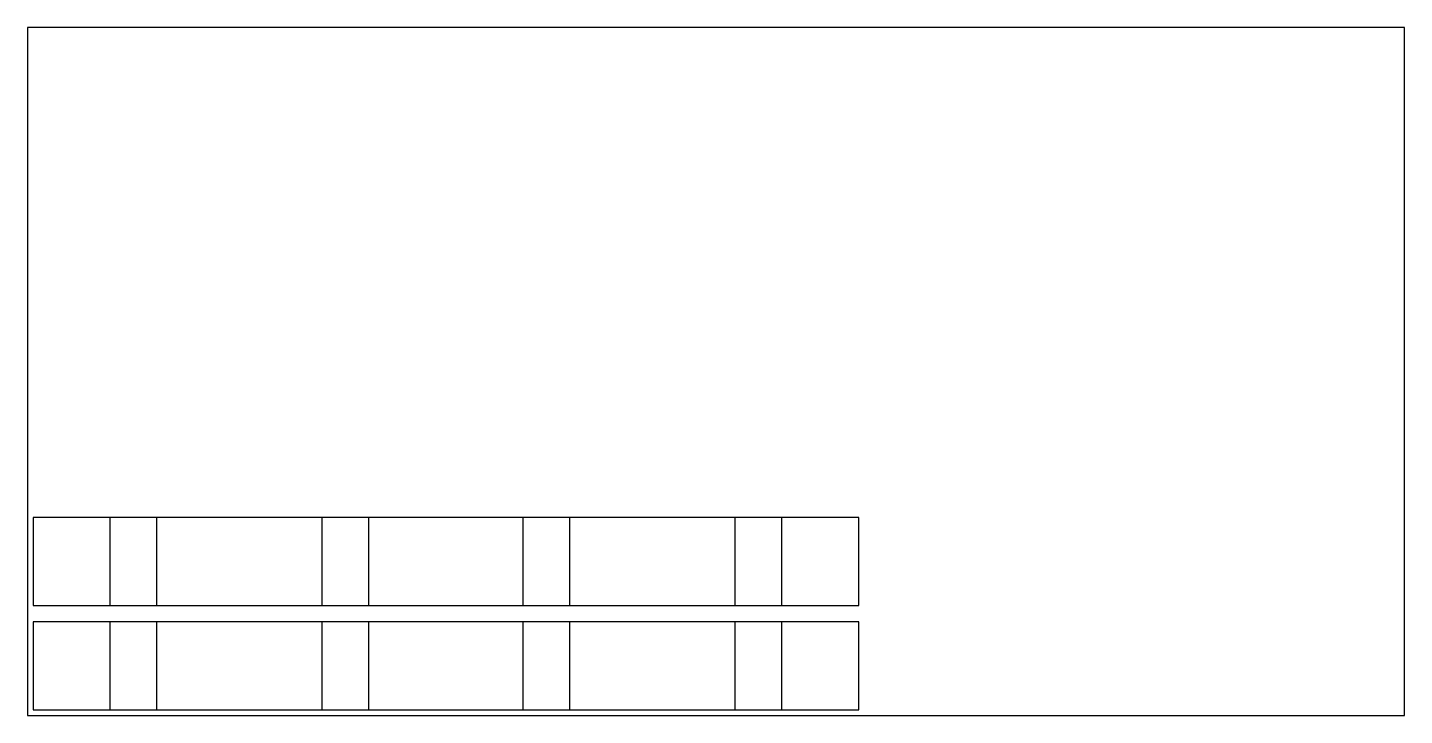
# Model space of a CAD drawing. Header units: millimetres. Extents: x 0 to 2500, y 0 to 1250.
import ezdxf

# ---------------------------------------------------------------- set-up
doc = ezdxf.new("R2010")
doc.units = ezdxf.units.MM
for name, color, linetype in [('BEND', 5, 'Continuous'), ('CUT', 7, 'Continuous'), ('SHEET', 1, 'Continuous')]:
    doc.layers.add(name, color=color, linetype=linetype)

msp = doc.modelspace()

# ---------------------------------------------------------------- linework, layer by layer
at = {"layer": 'BEND'}
for p, q in [((150, 200), (150, 360)), ((234.9, 200), (234.9, 360)), ((534.9, 200), (534.9, 360)), ((619.7, 200), (619.7, 360)), ((899.7, 200), (899.7, 360)), ((984.6, 200), (984.6, 360)), ((1284.6, 200), (1284.6, 360)), ((1369.4, 200), (1369.4, 360)), ((150, 10), (150, 170)), ((234.9, 10), (234.9, 170)), ((534.9, 10), (534.9, 170)), ((619.7, 10), (619.7, 170)), ((899.7, 10), (899.7, 170)), ((984.6, 10), (984.6, 170)), ((1284.6, 10), (1284.6, 170)), ((1369.4, 10), (1369.4, 170))]:
    msp.add_line(p, q, dxfattribs=at)
at = {"layer": 'CUT'}
for points in [[(10, 200), (1509.4, 200), (1509.4, 360), (10, 360)], [(10, 10), (1509.4, 10), (1509.4, 170), (10, 170)]]:
    msp.add_lwpolyline(points, close=True, dxfattribs=at)
at = {"layer": 'SHEET'}
msp.add_lwpolyline([(0, 0), (2500, 0), (2500, 1250), (0, 1250)], close=True, dxfattribs=at)

doc.saveas('drawing.dxf')
